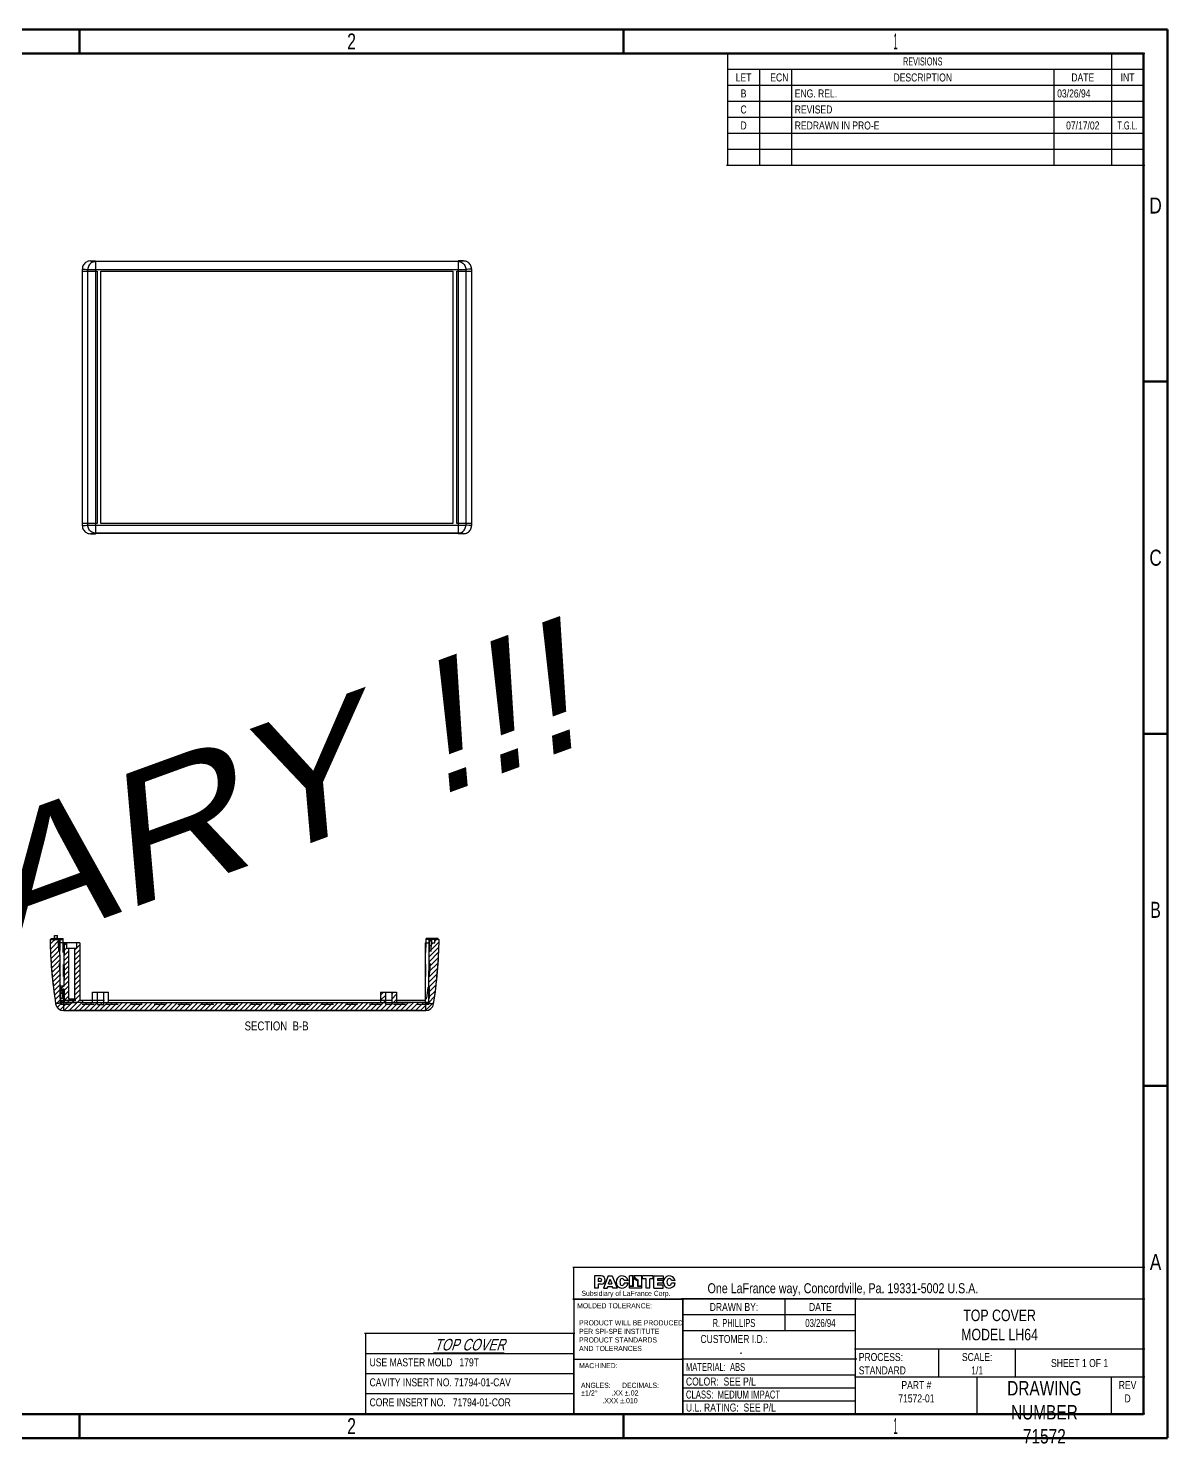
# Model space of a CAD drawing. Extents: x 0.7 to 34.8, y 0.4 to 22.5.
# Drawn here: x 16.95 to 34.77, y 0.41 to 22.52 of the extents above; entities that cross this region are included whole.
import ezdxf
from ezdxf.enums import TextEntityAlignment as Align

# ---------------------------------------------------------------- set-up
doc = ezdxf.new("R2010")
doc.units = 0
doc.header["$LTSCALE"] = 1.87
doc.header["$MEASUREMENT"] = 0
doc.linetypes.add('HIDDEN', pattern=[0.2, 0.1, -0.1])
doc.linetypes.add('PHANTOM', pattern=[0.8, 0.45, -0.05, 0.1, -0.05, 0.1, -0.05])
doc.layers.get('0').update_dxf_attribs({"linetype": 'CONTINUOUS'})
for name, color, linetype in [('5_ALL_CURVES', 7, 'CONTINUOUS'), ('8_ALL_NOTES_BALLOONS_SYMBOLS_GT', 7, 'CONTINUOUS'), ('DEFAULT_2', 8, 'HIDDEN')]:
    doc.layers.add(name, color=color, linetype=linetype)
doc.styles.get("Standard").update_dxf_attribs({"font": 'txt', "width": 0.8})
doc.styles.add('TEXTSTYLE_1', font='txt', dxfattribs={"width": 0.8})
doc.styles.add('TEXTSTYLE_2', font='txt', dxfattribs={"width": 0.8})

msp = doc.modelspace()

# ---------------------------------------------------------------- linework, layer by layer
at = {"color": 7, "linetype": 'CONTINUOUS'}
for p, q in [((34.3925, 22.125), (27.8575, 22.125)), ((27.875, 22.125), (27.875, 20.375)), ((33.875, 22.125), (33.875, 20.375)), ((34.375, 22.125), (34.375, 20.375)), ((34.375, 21.875), (27.875, 21.875)), ((28.375, 21.875), (28.375, 20.375)), ((28.875, 21.875), (28.875, 20.375)), ((32.975, 21.875), (32.975, 20.375)), ((34.375, 21.625), (27.875, 21.625)), ((34.375, 21.375), (27.875, 21.375)), ((34.375, 21.125), (27.875, 21.125)), ((34.375, 20.875), (27.875, 20.875)), ((34.375, 20.625), (27.875, 20.625)), ((34.3925, 20.375), (27.8575, 20.375)), ((17.919, 18.8841), (17.9988, 18.8841)), ((17.9988, 18.8841), (18.0071, 18.8758)), ((18.004, 14.6329), (18.004, 18.8755)), ((23.6634, 18.8755), (18.004, 18.8755)), ((23.6603, 18.8758), (18.0071, 18.8758)), ((23.6686, 18.8841), (23.6603, 18.8758)), ((23.6634, 18.8755), (23.6634, 14.6329)), ((23.7484, 18.8841), (23.6686, 18.8841)), ((17.794, 14.7493), (17.794, 18.7591)), ((17.8804, 14.7579), (17.8804, 18.7505)), ((17.8804, 18.7505), (23.787, 18.7505)), ((23.787, 18.7505), (23.787, 14.7579)), ((23.8734, 18.7591), (23.8734, 14.7493)), ((17.8804, 14.7579), (23.787, 14.7579)), ((17.919, 14.6243), (17.9988, 14.6243)), ((17.9988, 14.6243), (18.0071, 14.6326)), ((18.004, 14.6329), (23.6634, 14.6329)), ((23.6603, 14.6326), (18.0071, 14.6326)), ((23.6686, 14.6243), (23.6603, 14.6326)), ((23.7484, 14.6243), (23.6686, 14.6243)), ((17.3044, 8.2867), (17.2897, 8.2867)), ((17.3044, 8.3017), (17.3044, 8.2867)), ((17.3044, 8.3017), (17.3594, 8.3017)), ((17.3594, 8.3017), (17.3594, 8.3517)), ((17.3594, 8.3517), (17.4044, 8.3517)), ((17.4044, 8.3017), (17.4044, 8.3517)), ((17.4044, 8.3017), (17.4944, 8.3017)), ((17.4531, 7.3017), (17.4444, 8.3017)), ((17.7544, 8.2367), (17.445, 8.2367)), ((17.495, 8.2366), (17.4944, 8.3017)), ((17.5044, 8.2367), (17.5044, 7.5567)), ((17.5514, 8.1467), (17.5514, 8.2367)), ((17.7074, 8.1467), (17.7074, 8.2367)), ((17.7544, 8.2367), (17.7544, 7.3317)), ((23.1488, 8.2367), (23.2138, 8.2367)), ((23.1488, 8.2367), (23.1488, 7.3017)), ((23.1638, 8.2366), (23.1644, 8.3017)), ((23.3544, 8.3017), (23.1644, 8.3017)), ((23.2057, 7.3017), (23.2144, 8.3017)), ((23.2524, 8.2367), (23.2524, 8.3017)), ((23.2524, 8.2367), (23.3004, 8.2367)), ((23.3004, 8.2367), (23.3004, 8.3017)), ((23.3544, 8.2867), (23.3544, 8.3017)), ((23.3544, 8.2867), (23.3691, 8.2867)), ((17.7074, 8.1467), (17.5514, 8.1467)), ((17.5824, 7.3567), (17.5824, 8.1467)), ((17.6764, 7.3567), (17.6764, 8.1467)), ((17.4528, 7.5567), (17.4528, 7.3017)), ((17.5044, 7.5567), (17.4528, 7.5567)), ((17.6764, 7.3567), (17.5824, 7.3567)), ((17.7544, 7.3367), (17.9541, 7.3367)), ((17.7964, 7.3317), (17.7544, 7.3317)), ((17.7964, 7.3317), (17.7964, 7.3017)), ((17.7964, 7.3017), (22.4541, 7.3017)), ((17.9541, 7.3017), (17.9541, 7.4617)), ((17.9541, 7.4617), (18.2041, 7.4617)), ((18.2041, 7.3017), (18.2041, 7.4617)), ((18.2041, 7.3367), (22.4541, 7.3367)), ((22.4541, 7.4617), (22.7041, 7.4617)), ((22.4541, 7.4617), (22.4541, 7.3017)), ((22.5311, 7.4617), (22.5311, 7.2717)), ((22.6271, 7.4617), (22.6271, 7.2717)), ((22.7041, 7.4617), (22.7041, 7.3017)), ((22.7041, 7.3367), (23.1488, 7.3367)), ((23.2057, 7.3017), (22.7041, 7.3017)), ((17.4997, 7.1767), (23.1591, 7.1767)), ((22.6271, 7.2717), (22.5311, 7.2717)), ((34.3925, 3.1657), (25.4575, 3.1657)), ((25.475, 2.672), (25.475, 3.1657)), ((34.375, 2.672), (34.375, 3.1657)), ((25.4574, 2.669), (27.1924, 2.669)), ((34.3925, 2.672), (25.4575, 2.672)), ((25.4749, 2.669), (25.4749, 0.8753)), ((29.8927, 2.6724), (27.1577, 2.6724)), ((27.1749, 2.669), (27.1749, 0.8753)), ((27.1752, 1.7349), (27.1752, 2.6724)), ((28.7752, 2.1724), (28.7752, 2.6724)), ((34.3925, 2.672), (29.8575, 2.672)), ((29.875, 1.8908), (29.875, 2.672)), ((29.8752, 1.7349), (29.8752, 2.6724)), ((34.375, 1.8908), (34.375, 2.672)), ((29.8752, 2.4224), (27.1752, 2.4224)), ((22.2015, 2.1359), (25.4865, 2.1359)), ((22.219, 2.1359), (22.219, 0.8859)), ((25.469, 2.1359), (25.469, 0.8859)), ((29.8752, 2.1724), (27.1752, 2.1724)), ((22.219, 1.8234), (25.469, 1.8234)), ((34.3925, 1.8908), (29.8575, 1.8908)), ((34.3925, 1.8906), (29.8575, 1.8906)), ((29.875, 1.4531), (29.875, 1.8906)), ((31.175, 1.4531), (31.175, 1.8906)), ((32.375, 1.4531), (32.375, 1.8906)), ((34.375, 1.4531), (34.375, 1.8906)), ((25.4749, 1.7346), (27.1749, 1.7346)), ((29.8924, 1.7346), (27.1574, 1.7346)), ((29.8927, 1.7349), (27.1577, 1.7349)), ((27.1749, 0.8753), (27.1749, 1.7346)), ((29.8749, 0.8753), (29.8749, 1.7346)), ((22.219, 1.5109), (25.469, 1.5109)), ((29.8749, 1.4846), (27.1749, 1.4846)), ((34.3925, 1.4531), (29.8575, 1.4531)), ((34.3925, 1.4531), (29.8575, 1.4531)), ((29.875, 0.875), (29.875, 1.4531)), ((31.775, 0.875), (31.775, 1.4531)), ((33.875, 0.875), (33.875, 1.4531)), ((34.375, 0.875), (34.375, 1.4531)), ((22.219, 1.1984), (25.469, 1.1984)), ((29.8749, 1.2815), (27.1749, 1.2815)), ((22.2015, 0.8859), (25.4865, 0.8859)), ((29.8749, 1.0784), (27.1749, 1.0784)), ((25.4574, 0.8753), (27.1924, 0.8753)), ((29.8924, 0.8753), (27.1574, 0.8753)), ((34.3925, 0.875), (29.8575, 0.875))]:
    msp.add_line(p, q, dxfattribs=at)
at = {"color": 2, "linetype": 'CONTINUOUS'}
for p, q in [((17.2927, 8.213), (17.4044, 8.3247)), ((17.2958, 8.1377), (17.4445, 8.2864)), ((17.2989, 8.0623), (17.4452, 8.2087)), ((17.5044, 8.1894), (17.5514, 8.2364)), ((17.7074, 8.2356), (17.7085, 8.2367)), ((17.7074, 8.1572), (17.7544, 8.2042)), ((23.2126, 8.0956), (23.3677, 8.2506)), ((23.2133, 8.1747), (23.2753, 8.2367)), ((23.214, 8.2538), (23.2524, 8.2922)), ((23.3004, 8.2618), (23.3403, 8.3017)), ((17.302, 7.987), (17.4459, 8.1309)), ((17.3067, 7.9133), (17.4466, 8.0532)), ((17.3129, 7.8412), (17.4472, 7.9755)), ((17.5044, 8.111), (17.5514, 8.158)), ((17.5044, 8.0326), (17.5824, 8.1106)), ((17.5044, 7.9542), (17.5824, 8.0322)), ((17.6764, 8.1262), (17.6969, 8.1467)), ((17.6764, 8.0478), (17.7544, 8.1258)), ((17.6764, 7.9694), (17.7544, 8.0474)), ((17.6764, 7.891), (17.7544, 7.969)), ((23.2105, 7.8583), (23.3576, 8.0053)), ((23.2112, 7.9374), (23.3609, 8.0871)), ((23.2119, 8.0165), (23.3643, 8.1689)), ((17.3191, 7.769), (17.4479, 7.8978)), ((17.3253, 7.6968), (17.4486, 7.82)), ((17.3316, 7.6246), (17.4493, 7.7423)), ((17.5044, 7.8758), (17.5824, 7.9538)), ((17.5044, 7.7974), (17.5824, 7.8754)), ((17.5044, 7.719), (17.5824, 7.797)), ((17.6764, 7.8126), (17.7544, 7.8906)), ((17.6764, 7.7342), (17.7544, 7.8122)), ((23.2085, 7.621), (23.3381, 7.7506)), ((23.2091, 7.7001), (23.3455, 7.8364)), ((23.2098, 7.7792), (23.3529, 7.9222)), ((17.3403, 7.5549), (17.45, 7.6646)), ((17.3494, 7.4856), (17.4506, 7.5868)), ((17.4528, 7.4322), (17.5824, 7.5618)), ((17.4528, 7.5106), (17.4989, 7.5567)), ((17.5044, 7.6406), (17.5824, 7.7186)), ((17.5044, 7.5622), (17.5824, 7.6402)), ((17.6764, 7.6558), (17.7544, 7.7338)), ((17.6764, 7.5774), (17.7544, 7.6554)), ((17.6764, 7.499), (17.7544, 7.577)), ((23.2071, 7.4628), (23.3214, 7.5771)), ((23.2078, 7.5419), (23.3307, 7.6649)), ((17.3585, 7.4164), (17.4513, 7.5091)), ((17.3677, 7.3471), (17.452, 7.4314)), ((17.3774, 7.2784), (17.5824, 7.4834)), ((17.4021, 7.2247), (17.5824, 7.405)), ((17.446, 7.1902), (17.6125, 7.3567)), ((17.5109, 7.1767), (17.7544, 7.4202)), ((17.5893, 7.1767), (17.7544, 7.3418)), ((17.6677, 7.1767), (17.7964, 7.3054)), ((17.6764, 7.4206), (17.7544, 7.4986)), ((17.7461, 7.1767), (17.8711, 7.3017)), ((17.8246, 7.1767), (17.9496, 7.3017)), ((17.903, 7.1767), (18.028, 7.3017)), ((17.9814, 7.1767), (18.1064, 7.3017)), ((18.0598, 7.1767), (18.1848, 7.3017)), ((18.1382, 7.1767), (18.2632, 7.3017)), ((18.2166, 7.1767), (18.3416, 7.3017)), ((18.295, 7.1767), (18.42, 7.3017)), ((18.3734, 7.1767), (18.4984, 7.3017)), ((18.4518, 7.1767), (18.5768, 7.3017)), ((18.5302, 7.1767), (18.6552, 7.3017)), ((18.6086, 7.1767), (18.7336, 7.3017)), ((18.687, 7.1767), (18.812, 7.3017)), ((18.7654, 7.1767), (18.8904, 7.3017)), ((18.8438, 7.1767), (18.9688, 7.3017)), ((18.9222, 7.1767), (19.0472, 7.3017)), ((19.0006, 7.1767), (19.1256, 7.3017)), ((19.0791, 7.1767), (19.2041, 7.3017)), ((19.1575, 7.1767), (19.2825, 7.3017)), ((19.2359, 7.1767), (19.3609, 7.3017)), ((19.3143, 7.1767), (19.4393, 7.3017)), ((19.3927, 7.1767), (19.5177, 7.3017)), ((19.4711, 7.1767), (19.5961, 7.3017)), ((19.5495, 7.1767), (19.6745, 7.3017)), ((19.6279, 7.1767), (19.7529, 7.3017)), ((19.7063, 7.1767), (19.8313, 7.3017)), ((19.7847, 7.1767), (19.9097, 7.3017)), ((19.8631, 7.1767), (19.9881, 7.3017)), ((19.9415, 7.1767), (20.0665, 7.3017)), ((20.0199, 7.1767), (20.1449, 7.3017)), ((20.0983, 7.1767), (20.2233, 7.3017)), ((20.1767, 7.1767), (20.3017, 7.3017)), ((20.2551, 7.1767), (20.3801, 7.3017)), ((20.3335, 7.1767), (20.4585, 7.3017)), ((20.412, 7.1767), (20.537, 7.3017)), ((20.4904, 7.1767), (20.6154, 7.3017)), ((20.5688, 7.1767), (20.6938, 7.3017)), ((20.6472, 7.1767), (20.7722, 7.3017)), ((20.7256, 7.1767), (20.8506, 7.3017)), ((20.804, 7.1767), (20.929, 7.3017)), ((20.8824, 7.1767), (21.0074, 7.3017)), ((20.9608, 7.1767), (21.0858, 7.3017)), ((21.0392, 7.1767), (21.1642, 7.3017)), ((21.1176, 7.1767), (21.2426, 7.3017)), ((21.196, 7.1767), (21.321, 7.3017)), ((21.2744, 7.1767), (21.3994, 7.3017)), ((21.3528, 7.1767), (21.4778, 7.3017)), ((21.4312, 7.1767), (21.5562, 7.3017)), ((21.5096, 7.1767), (21.6346, 7.3017)), ((21.588, 7.1767), (21.713, 7.3017)), ((21.6665, 7.1767), (21.7915, 7.3017)), ((21.7449, 7.1767), (21.8699, 7.3017)), ((21.8233, 7.1767), (21.9483, 7.3017)), ((21.9017, 7.1767), (22.0267, 7.3017)), ((21.9801, 7.1767), (22.1051, 7.3017)), ((22.0585, 7.1767), (22.1835, 7.3017)), ((22.1369, 7.1767), (22.2619, 7.3017)), ((22.2153, 7.1767), (22.3403, 7.3017)), ((22.2937, 7.1767), (22.4187, 7.3017)), ((22.3721, 7.1767), (22.5311, 7.3357)), ((22.4541, 7.4155), (22.5003, 7.4617)), ((22.4541, 7.3371), (22.5311, 7.4141)), ((22.6073, 7.1767), (22.7323, 7.3017)), ((22.6271, 7.4317), (22.6571, 7.4617)), ((22.6271, 7.3533), (22.7041, 7.4303)), ((22.6271, 7.2749), (22.7041, 7.3519)), ((22.6857, 7.1767), (22.8107, 7.3017)), ((22.7641, 7.1767), (22.8891, 7.3017)), ((22.8425, 7.1767), (22.9675, 7.3017)), ((22.921, 7.1767), (23.046, 7.3017)), ((22.9994, 7.1767), (23.1244, 7.3017)), ((23.0778, 7.1767), (23.2028, 7.3017)), ((23.1562, 7.1767), (23.2858, 7.3063)), ((23.2057, 7.3046), (23.2977, 7.3966)), ((23.2064, 7.3837), (23.3095, 7.4869)), ((22.4505, 7.1767), (22.5455, 7.2717)), ((22.5289, 7.1767), (22.6239, 7.2717)), ((25.9002, 3.0332), (25.794, 3.0332)), ((25.794, 3.0332), (25.794, 2.8432)), ((25.885, 2.9914), (25.8548, 2.9914)), ((25.8548, 2.9914), (25.8548, 2.9455)), ((25.885, 2.9455), (25.8548, 2.9455)), ((25.9002, 2.9037), (25.8548, 2.9037)), ((25.8548, 2.9037), (25.8548, 2.8432)), ((26.0097, 3.0332), (25.9346, 2.8432)), ((26.0097, 3.0332), (26.073, 3.0332)), ((26.0164, 2.9114), (26.0413, 2.9814)), ((26.0164, 2.9114), (26.0663, 2.9114)), ((26.0413, 2.9814), (26.0663, 2.9114)), ((26.073, 3.0332), (26.1481, 2.8432)), ((26.3195, 2.9627), (26.2606, 2.9627)), ((26.3203, 2.9172), (26.2609, 2.9172)), ((26.3963, 3.0332), (26.3431, 3.0332)), ((26.3431, 2.8736), (26.3431, 3.0332)), ((26.3963, 2.8736), (26.3963, 3.0332)), ((26.5331, 3.0332), (26.4039, 3.0332)), ((26.4039, 2.866), (26.4039, 3.0101)), ((26.4723, 2.866), (26.4723, 2.9572)), ((26.4799, 2.8736), (26.4799, 2.9686)), ((26.5331, 2.8736), (26.5331, 3.0332)), ((26.7127, 3.0332), (26.5483, 3.0332)), ((26.5483, 2.9857), (26.5483, 3.0332)), ((26.6013, 2.9857), (26.5483, 2.9857)), ((26.6013, 2.8432), (26.6013, 2.9857)), ((26.7127, 2.9857), (26.6598, 2.9857)), ((26.6598, 2.8432), (26.6598, 2.9857)), ((26.7127, 2.9857), (26.7127, 3.0332)), ((26.7206, 3.0332), (26.8702, 3.0332)), ((26.7206, 2.8432), (26.7206, 3.0332)), ((26.8702, 2.9857), (26.779, 2.9857)), ((26.779, 2.9857), (26.779, 2.9591)), ((26.8626, 2.9591), (26.779, 2.9591)), ((26.8626, 2.9173), (26.779, 2.9173)), ((26.779, 2.9173), (26.779, 2.8907)), ((26.8702, 2.8907), (26.779, 2.8907)), ((26.8626, 2.9591), (26.8626, 2.9173)), ((26.8702, 3.0332), (26.8702, 2.9857)), ((26.8702, 2.8432), (26.8702, 2.8907)), ((27.057, 2.9627), (26.9981, 2.9627)), ((27.0579, 2.9172), (26.9985, 2.9172)), ((25.8548, 2.8432), (25.794, 2.8432)), ((25.9346, 2.8432), (25.9958, 2.8432)), ((25.9958, 2.8432), (26.0082, 2.8694)), ((26.0082, 2.8694), (26.0745, 2.8694)), ((26.0868, 2.8432), (26.0745, 2.8694)), ((26.1481, 2.8432), (26.0868, 2.8432)), ((26.3963, 2.8736), (26.3431, 2.8736)), ((26.4039, 2.866), (26.3431, 2.866)), ((26.3431, 2.8432), (26.3431, 2.866)), ((26.5331, 2.8432), (26.3431, 2.8432)), ((26.5331, 2.866), (26.4723, 2.866)), ((26.5331, 2.8736), (26.4799, 2.8736)), ((26.5331, 2.8432), (26.5331, 2.866)), ((26.6598, 2.8432), (26.6013, 2.8432)), ((26.7206, 2.8432), (26.8702, 2.8432))]:
    msp.add_line(p, q, dxfattribs=at)
at = {"color": 7, "linetype": 'PHANTOM', "const_width": 0.035}
for points in [[(0.75, 22.5), (34.75, 22.5)], [(34.75, 0.5), (34.75, 22.5)], [(0.75, 0.5), (34.75, 0.5)]]:
    msp.add_lwpolyline(points, dxfattribs=at)
at = {"color": 7, "linetype": 'CONTINUOUS', "const_width": 0.035}
for points in [[(17.75, 22.125), (17.75, 22.5)], [(26.25, 22.125), (26.25, 22.5)], [(1.125, 22.125), (34.375, 22.125)], [(34.375, 0.875), (34.375, 22.125)], [(34.375, 17), (34.75, 17)], [(34.375, 11.5), (34.75, 11.5)], [(34.375, 6), (34.75, 6)], [(1.125, 0.875), (34.375, 0.875)], [(17.75, 0.5), (17.75, 0.875)], [(26.25, 0.5), (26.25, 0.875)]]:
    msp.add_lwpolyline(points, dxfattribs=at)
at = {"color": 7, "linetype": 'CONTINUOUS'}
for centre, radius, start, end in [((24.7884, 8.4267), 7.5, 181.06958, 188.77429), ((15.8704, 8.4267), 7.5, 351.22571, 358.93042), ((17.4997, 7.3017), 0.125, 188.77423, 270), ((23.1591, 7.3017), 0.125, 270.00011, 351.22578)]:
    msp.add_arc(centre, radius, start, end, dxfattribs=at)
at = {"color": 2, "linetype": 'CONTINUOUS'}
for centre, radius, start, end in [((25.885, 2.9684), 0.023, 270, 90), ((25.9002, 2.9684), 0.0648, 270, 90), ((26.2277, 2.9382), 0.095, 14.94509, 347.22915), ((26.2383, 2.9382), 0.0486, 154.38961, 205.61039), ((26.2277, 2.9579), 0.0333, 8.2132, 177.84548), ((26.2277, 2.9184), 0.0332, 182.15452, 357.84555), ((26.5345, 3.1098), 0.1514, 210.39679, 248.87435), ((26.5269, 3.0984), 0.1514, 215.67564, 248.87435), ((26.9652, 2.9382), 0.095, 14.94509, 347.22915), ((26.9758, 2.9382), 0.0486, 154.38961, 205.61039), ((26.9652, 2.9579), 0.0333, 8.2132, 177.84548), ((26.9652, 2.9184), 0.0332, 182.15452, 357.84555)]:
    msp.add_arc(centre, radius, start, end, dxfattribs=at)
at = {"color": 7, "linetype": 'CONTINUOUS'}
for points, knots in [([(17.919, 18.8841), (17.9081, 18.8841), (17.8862, 18.8812), (17.8557, 18.8685), (17.8296, 18.8484), (17.8095, 18.8223), (17.7968, 18.7918), (17.794, 18.7699), (17.794, 18.7591)], [0, 0, 0, 0, 0.1659801, 0.3349444, 0.5001634, 0.6654625, 0.8345485, 1, 1, 1, 1]), ([(18.004, 18.8755), (17.9932, 18.8754), (17.9716, 18.8725), (17.9415, 18.8599), (17.9156, 18.8398), (17.8958, 18.8136), (17.8833, 18.7831), (17.8805, 18.7613), (17.8804, 18.7505)], [0, 0, 0, 0, 0.1656981, 0.3317295, 0.4982032, 0.6651582, 0.8325048, 1, 1, 1, 1]), ([(17.919, 18.8841), (17.9232, 18.8821), (17.9376, 18.8807), (17.9657, 18.8776), (17.9896, 18.8763), (18.004, 18.8755)], [0, 0, 0, 0, 0.1625202, 0.4957872, 1, 1, 1, 1]), ([(23.7484, 18.8841), (23.7442, 18.8821), (23.7298, 18.8807), (23.7018, 18.8776), (23.6778, 18.8763), (23.6634, 18.8755)], [0, 0, 0, 0, 0.1625202, 0.4957872, 1, 1, 1, 1]), ([(23.6634, 18.8755), (23.6742, 18.8754), (23.6958, 18.8725), (23.7259, 18.8599), (23.7518, 18.8398), (23.7716, 18.8136), (23.7841, 18.7832), (23.787, 18.7613), (23.787, 18.7505)], [0, 0, 0, 0, 0.16566, 0.3316555, 0.4981135, 0.6650769, 0.8324531, 1, 1, 1, 1]), ([(23.8734, 18.7591), (23.8734, 18.7699), (23.8706, 18.7918), (23.858, 18.8223), (23.8379, 18.8484), (23.8117, 18.8685), (23.7812, 18.8812), (23.7593, 18.8841), (23.7484, 18.8841)], [0, 0, 0, 0, 0.1655844, 0.3345377, 0.4997575, 0.665056, 0.8341539, 1, 1, 1, 1]), ([(17.794, 18.7591), (17.7982, 18.7571), (17.8129, 18.7558), (17.8415, 18.7526), (17.8658, 18.7513), (17.8804, 18.7505)], [0, 0, 0, 0, 0.1621029, 0.4952543, 1, 1, 1, 1]), ([(23.8734, 18.7591), (23.8692, 18.7571), (23.8545, 18.7558), (23.826, 18.7526), (23.8016, 18.7513), (23.787, 18.7505)], [0, 0, 0, 0, 0.1621029, 0.4952543, 1, 1, 1, 1]), ([(17.794, 14.7493), (17.7982, 14.7513), (17.8129, 14.7526), (17.8415, 14.7558), (17.8658, 14.7571), (17.8804, 14.7579)], [0, 0, 0, 0, 0.1621029, 0.4952543, 1, 1, 1, 1]), ([(17.794, 14.7493), (17.794, 14.7385), (17.7968, 14.7166), (17.8095, 14.6861), (17.8296, 14.66), (17.8557, 14.6399), (17.8862, 14.6272), (17.9082, 14.6243), (17.919, 14.6243)], [0, 0, 0, 0, 0.1655844, 0.3345377, 0.4997575, 0.665056, 0.8341539, 1, 1, 1, 1]), ([(18.004, 14.6329), (17.9932, 14.633), (17.9716, 14.6359), (17.9415, 14.6485), (17.9156, 14.6686), (17.8958, 14.6948), (17.8833, 14.7252), (17.8805, 14.7471), (17.8804, 14.7579)], [0, 0, 0, 0, 0.16566, 0.3316555, 0.4981135, 0.6650769, 0.8324531, 1, 1, 1, 1]), ([(17.919, 14.6243), (17.9232, 14.6263), (17.9376, 14.6277), (17.9657, 14.6308), (17.9896, 14.6321), (18.004, 14.6329)], [0, 0, 0, 0, 0.1625202, 0.4957872, 1, 1, 1, 1]), ([(23.6634, 14.6329), (23.6742, 14.633), (23.6958, 14.6359), (23.7259, 14.6485), (23.7518, 14.6686), (23.7716, 14.6948), (23.7841, 14.7253), (23.787, 14.7471), (23.787, 14.7579)], [0, 0, 0, 0, 0.1656981, 0.3317295, 0.4982032, 0.6651582, 0.8325048, 1, 1, 1, 1]), ([(23.7484, 14.6243), (23.7442, 14.6263), (23.7298, 14.6277), (23.7018, 14.6308), (23.6778, 14.6321), (23.6634, 14.6329)], [0, 0, 0, 0, 0.1625202, 0.4957872, 1, 1, 1, 1]), ([(23.7484, 14.6243), (23.7593, 14.6243), (23.7812, 14.6272), (23.8117, 14.6399), (23.8379, 14.66), (23.858, 14.6861), (23.8706, 14.7166), (23.8734, 14.7385), (23.8734, 14.7493)], [0, 0, 0, 0, 0.1659801, 0.3349444, 0.5001634, 0.6654625, 0.8345485, 1, 1, 1, 1]), ([(23.8734, 14.7493), (23.8692, 14.7513), (23.8545, 14.7526), (23.826, 14.7558), (23.8016, 14.7571), (23.787, 14.7579)], [0, 0, 0, 0, 0.1621029, 0.4952543, 1, 1, 1, 1])]:
    msp.add_open_spline(points, degree=3, knots=knots, dxfattribs=at)
at = {"layer": '5_ALL_CURVES', "color": 40, "linetype": 'CONTINUOUS'}
for p, q in [((17.7953, 14.7842), (17.7953, 18.7242)), ((17.7953, 18.7242), (18.0237, 18.7242)), ((18.0237, 18.7242), (18.0237, 14.7842)), ((18.0837, 14.7842), (18.0837, 18.7242)), ((18.0837, 18.7242), (23.5837, 18.7242)), ((23.5837, 18.7242), (23.5837, 14.7842)), ((23.6437, 18.7242), (23.8721, 18.7242)), ((23.6437, 14.7842), (23.6437, 18.7242)), ((23.8721, 18.7242), (23.8721, 14.7842)), ((18.0237, 14.7842), (17.7953, 14.7842)), ((23.5837, 14.7842), (18.0837, 14.7842)), ((23.8721, 14.7842), (23.6437, 14.7842)), ((17.8294, 7.3017), (22.5311, 7.3017)), ((22.6271, 7.3017), (22.8294, 7.3017)), ((17.5194, 7.1767), (17.4997, 7.1767)), ((23.0794, 7.1767), (17.5794, 7.1767)), ((23.1591, 7.1767), (23.1394, 7.1767))]:
    msp.add_line(p, q, dxfattribs=at)
at = {"layer": '5_ALL_CURVES', "color": 8, "linetype": 'HIDDEN'}
msp.add_line((22.5311, 7.3017), (22.6271, 7.3017), dxfattribs=at)
at = {"layer": '5_ALL_CURVES', "color": 40, "linetype": 'CONTINUOUS'}
for centre, radius, start, end in [((24.7884, 8.4267), 7.5, 181.52807, 188.77429), ((15.8704, 8.4267), 7.5, 351.22571, 358.47193), ((17.4997, 7.3017), 0.125, 188.77429, 270), ((23.1591, 7.3017), 0.125, 270, 351.22571)]:
    msp.add_arc(centre, radius, start, end, dxfattribs=at)
at = {"layer": 'DEFAULT_2', "color": 8, "linetype": 'HIDDEN'}
for p, q in [((17.3044, 8.2867), (17.4945, 8.2867)), ((17.4044, 8.3017), (17.3594, 8.3017)), ((17.4144, 8.3017), (17.4144, 8.2867)), ((17.4444, 8.3017), (17.4444, 7.2697)), ((17.5028, 7.3367), (17.495, 8.2366)), ((17.51, 8.2367), (17.51, 7.3017)), ((23.156, 7.3367), (23.1638, 8.2366)), ((23.3544, 8.2867), (23.1643, 8.2867)), ((23.2144, 8.3017), (23.2144, 7.2697)), ((23.2444, 8.2867), (23.2444, 8.3017)), ((17.5044, 7.5567), (17.5088, 7.5567)), ((17.5088, 7.3317), (17.5088, 7.5567)), ((17.4531, 7.3017), (17.7964, 7.3017)), ((17.4657, 7.3017), (17.4657, 7.3317)), ((17.4657, 7.3317), (17.7544, 7.3317)), ((17.4997, 7.3006), (17.4997, 7.1767)), ((17.4997, 7.3006), (23.1591, 7.3006)), ((17.5028, 7.3367), (17.7544, 7.3367)), ((17.6614, 7.3017), (17.6614, 7.3067)), ((17.6614, 7.3067), (17.7854, 7.3067)), ((17.7115, 7.3017), (17.7115, 7.3067)), ((17.7221, 7.3017), (17.7221, 7.3067)), ((17.7353, 7.3017), (17.7353, 7.3067)), ((17.7854, 7.3017), (17.7854, 7.3067)), ((17.9541, 7.3367), (18.2041, 7.3367)), ((18.0317, 7.2717), (18.0317, 7.4617)), ((18.1277, 7.2717), (18.1277, 7.4617)), ((22.4541, 7.3367), (22.7041, 7.3367)), ((22.4541, 7.3017), (22.7041, 7.3017)), ((23.1488, 7.3367), (23.156, 7.3367)), ((23.1591, 7.1767), (23.1591, 7.3006)), ((23.2144, 7.2697), (17.4444, 7.2697)), ((18.0317, 7.2717), (18.1277, 7.2717))]:
    msp.add_line(p, q, dxfattribs=at)
for points, knots in [([(17.4147, 8.2867), (17.4167, 8.1767), (17.4258, 7.9567), (17.4542, 7.6277), (17.4829, 7.4093), (17.4997, 7.3006)], [0, 0, 0, 0, 0.3332816, 0.6667379, 1, 1, 1, 1]), ([(23.2441, 8.2867), (23.2421, 8.1767), (23.233, 7.9567), (23.2046, 7.6277), (23.1759, 7.4093), (23.1591, 7.3006)], [0, 0, 0, 0, 0.3332816, 0.6667379, 1, 1, 1, 1]), ([(17.4997, 7.3006), (17.489, 7.299), (17.4685, 7.2959), (17.4392, 7.2912), (17.4148, 7.2882), (17.3941, 7.2837), (17.3848, 7.2853), (17.3763, 7.2812), (17.3761, 7.2826)], [0, 0, 0, 0, 0.2588456, 0.5000391, 0.7071152, 0.8659947, 0.9658765, 1, 1, 1, 1]), ([(23.1591, 7.3006), (23.1698, 7.299), (23.1903, 7.2959), (23.2196, 7.2912), (23.244, 7.2882), (23.2647, 7.2837), (23.274, 7.2853), (23.2825, 7.2812), (23.2827, 7.2826)], [0, 0, 0, 0, 0.2589042, 0.5001407, 0.7072153, 0.8660587, 0.9658975, 1, 1, 1, 1])]:
    msp.add_open_spline(points, degree=3, knots=knots, dxfattribs=at)

# ---------------------------------------------------------------- texts
at = {"color": 2, "linetype": 'CONTINUOUS', "style": 'TEXTSTYLE_1'}
for s, height, width, p in [('2', 0.25, 0.733333, (22, 22.1875)), ('1', 0.25, 0.333333, (30.5, 22.1875)), ('REVISIONS', 0.125, 0.655556, (30.925, 21.9375)), ('D', 0.25, 0.8, (34.5625, 19.625)), ('C', 0.25, 0.8, (34.5625, 14.125)), ('B', 0.25, 0.733333, (34.5625, 8.625)), ('A', 0.25, 0.8, (34.5625, 3.125)), ('R. PHILLIPS', 0.125, 0.616667, (27.9752, 2.2349)), ('03/26/94', 0.125, 0.725, (29.3252, 2.2349)), ('2', 0.25, 0.733333, (22, 0.5625)), ('1', 0.25, 0.333333, (30.5, 0.5625))]:
    msp.add_text(s, height=height, dxfattribs=dict(at, width=width)).set_placement(p, align=Align.CENTER)
at = {"color": 2, "linetype": 'CONTINUOUS'}
for s, width, p in [('LET', 0.8, (28.125, 21.6875)), ('DESCRIPTION', 0.8, (30.925, 21.6875)), ('DATE', 0.8, (33.425, 21.6875)), ('INT', 0.8, (34.125, 21.6875)), ('B', 0.8, (28.125, 21.4375)), ('C', 0.8, (28.125, 21.1875)), ('D', 0.8, (28.125, 20.9375)), ('07/17/02', 0.8, (33.425, 20.9375)), ('T.G.L.', 0.6, (34.125, 20.9375)), ('DRAWN BY:', 0.8, (27.9752, 2.4849)), ('DATE', 0.8, (29.3252, 2.4849))]:
    msp.add_text(s, height=0.125, dxfattribs=dict(at, width=width)).set_placement(p, align=Align.CENTER)
at = {"color": 2, "linetype": 'CONTINUOUS', "width": 0.8}
msp.add_text('ECN', height=0.125, dxfattribs=at).set_placement((28.825, 21.6875), align=Align.RIGHT)
at = {"color": 2, "linetype": 'CONTINUOUS'}
for s, height, width, p in [('ENG. REL.', 0.125, 0.8, (28.925, 21.4375)), ('03/26/94', 0.125, 0.8, (33.025, 21.4375)), ('REVISED', 0.125, 0.8, (28.925, 21.1875)), ('REDRAWN IN PRO-E', 0.125, 0.8, (28.925, 20.9375)), ('One LaFrance way, Concordville, Pa. 19331-5002 U.S.A.', 0.156, 0.8, (27.5624, 2.7624)), (' MACHINED:', 0.08, 0.8, (25.5249, 1.5921)), ('  ANGLES:      DECIMALS:', 0.08, 0.8, (25.5249, 1.2846)), ('  %%p1/2%%d       .XX %%p.02', 0.08, 0.827273, (25.5249, 1.1646)), ('             .XXX %%p.010', 0.08, 0.815942, (25.5249, 1.0446))]:
    msp.add_text(s, height=height, dxfattribs=dict(at, width=width)).set_placement(p)
at = {"color": 2, "linetype": 'CONTINUOUS', "oblique": 0.00002, "width": 0.8}
msp.add_text('Subsidiary of LaFrance Corp.', height=0.08, dxfattribs=at).set_placement((25.592, 2.7196))
at = {"color": 2, "linetype": 'CONTINUOUS', "style": 'TEXTSTYLE_1', "oblique": 18, "width": 0.777778}
msp.add_text('%%uTOP COVER', height=0.18, dxfattribs=at).set_placement((23.844, 1.8685), align=Align.CENTER)
at = {"color": 2, "linetype": 'CONTINUOUS', "style": 'TEXTSTYLE_1'}
for s, width, p in [('MATERIAL:  ABS', 0.705952, (27.2249, 1.5471)), ('CLASS:  MEDIUM IMPACT', 0.719841, (27.2249, 1.1174))]:
    msp.add_text(s, height=0.125, dxfattribs=dict(at, width=width)).set_placement(p)
at = {"color": 2, "linetype": 'CONTINUOUS'}
for s, insert, char_height, width, attachment_point in [('MOLDED TOLERANCE:\\P \\P PRODUCT WILL BE PRODUCED\\P PER SPI-SPE INSTITUTE\\P PRODUCT STANDARDS\\P AND TOLERANCES', (25.5249, 2.6065), 0.08, 1.6, 1), ('CUSTOMER I.D.:\\P      -', (27.9752, 2.1099), 0.125, 1.4, 2), ('PROCESS:\\PSTANDARD', (29.925, 1.8281), 0.125, 0.8, 1), ('USE MASTER MOLD   179T', (22.2815, 1.7453), 0.125, 2.2, 1), ('SHEET 1 OF 1', (33.375, 1.7344), 0.125, 1.083333, 2), ('CAVITY INSERT NO. 71794-01-CAV', (22.2815, 1.4328), 0.125, 3, 1), ('PART #\\P71572-01', (30.825, 1.3906), 0.125, 0.6, 2), ('DRAWING NUMBER\\P71572', (32.825, 1.3906), 0.225, 1.4, 2), ('CORE INSERT NO.   71794-01-COR', (22.2815, 1.1203), 0.125, 3, 1)]:
    msp.add_mtext(s, dxfattribs=dict(at, insert=insert, char_height=char_height, width=width, attachment_point=attachment_point))
at = {"color": 2, "linetype": 'CONTINUOUS', "style": 'TEXTSTYLE_1'}
for s, insert, char_height, width, attachment_point in [('TOP COVER\\PMODEL LH64', (32.125, 2.5064), 0.18, 1.416, 2), ('SCALE:\\P1/1', (31.775, 1.8281), 0.125, 0.502083, 2), ('COLOR:  SEE P/L', (27.2249, 1.4456), 0.125, 1.35625, 1), ('REV\\PD', (34.125, 1.3906), 0.125, 0.2875, 2), ('U.L. RATING:  SEE P/L', (27.2249, 1.0393), 0.125, 1.73125, 1)]:
    msp.add_mtext(s, dxfattribs=dict(at, insert=insert, char_height=char_height, width=width, attachment_point=attachment_point))
at = {"layer": '8_ALL_NOTES_BALLOONS_SYMBOLS_GT', "color": 2, "linetype": 'CONTINUOUS', "style": 'TEXTSTYLE_2', "oblique": 15, "width": 1.158974}
msp.add_text('PRELIMINARY !!!', height=2, rotation=20, dxfattribs=at).set_placement((2.7205, 3.0083))
at = {"layer": '8_ALL_NOTES_BALLOONS_SYMBOLS_GT', "color": 2, "linetype": 'CONTINUOUS', "insert": (20.3294, 7.0067), "char_height": 0.14, "width": 1.344, "attachment_point": 1}
msp.add_mtext('SECTION  B-B', dxfattribs=at)

doc.saveas('drawing.dxf')
